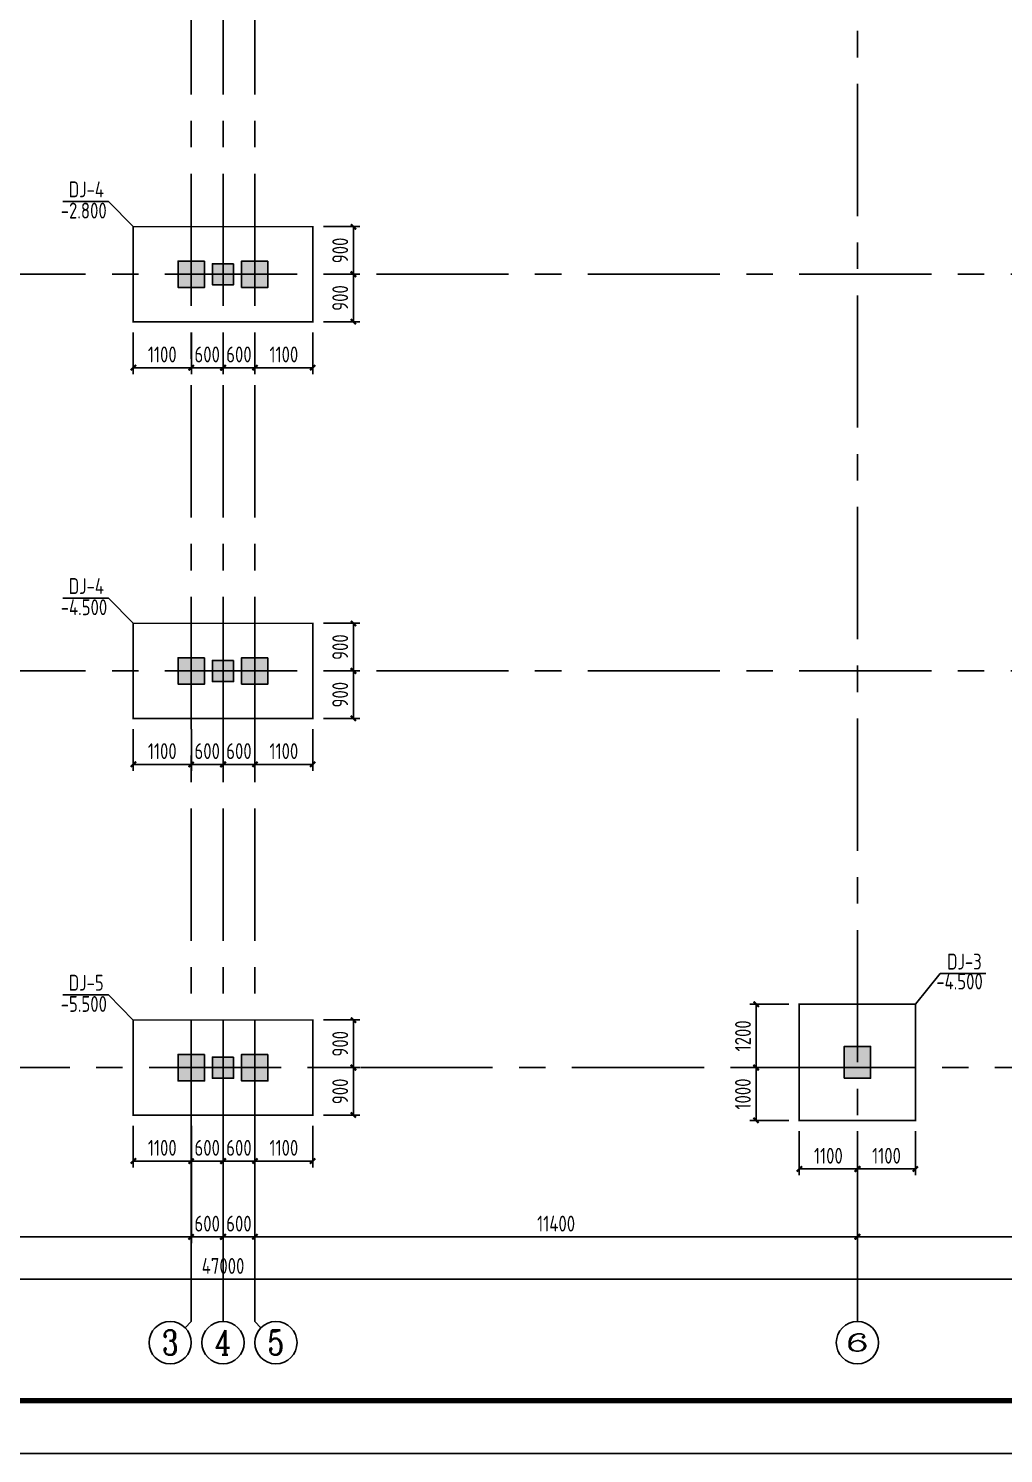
# Model space of a CAD drawing. Header units: millimetres. Extents: x 866309 to 879639, y 39442 to 44891.
# Drawn here: x 867544.2 to 867728.7, y 39448.6 to 39718 of the extents above; entities that cross this region are included whole.
import ezdxf
from ezdxf.enums import TextEntityAlignment as Align

# ---------------------------------------------------------------- set-up
doc = ezdxf.new("R2010")
doc.units = ezdxf.units.MM
doc.header["$LTSCALE"] = 1000
doc.header["$MEASUREMENT"] = 0
doc.linetypes.add('CENTER', pattern=[2, 1.25, -0.25, 0.25, -0.25])
doc.linetypes.add('DOTE', pattern=[2.42, 2, -0.2, 0.02, -0.2])
for name, color, linetype in [('AXIS', 3, 'Continuous'), ('AXIS_TEXT', 7, 'Continuous'), ('DIM', 7, 'Continuous'), ('DOTE', 1, 'DOTE'), ('M_Prof', 2, 'Continuous'), ('基础', 4, 'Continuous'), ('柱集中标注', 2, 'Continuous'), ('标注', 7, 'Continuous'), ('檩条', 34, 'Continuous')]:
    doc.layers.add(name, color=color, linetype=linetype)
doc.styles.add('_TCH_AXIS', font='COMPLEX', dxfattribs={"bigfont": 'GBCBIG'})
doc.styles.add('COMPLEX', font='COMPLEX')
doc.styles.add('GBHZ', font='gbenor.shx', dxfattribs={"width": 0.9, "bigfont": 'gbcbig.shx'})
doc.dimstyles.new('Y100', dxfattribs={"dimscale": 0, "dimtxt": 3, "dimasz": 0.01, "dimexe": 1.2, "dimexo": 2, "dimgap": 1, "dimtad": 1, "dimdec": 0, "dimlfac": 100, "dimzin": 0, "dimdsep": 46, "dimtxsty": 'GBHZ', "dimblk": 'DX', "dimcen": 0.09, "dimdle": 1, "dimclrd": 7, "dimclre": 7, "dimclrt": 7, "dimadec": 0, "dimazin": 0, "dimtfac": 1, "dimtdec": 0, "dimtix": 1, "dimtmove": 2, "dimatfit": 3, "dimldrblk": 'DX', "dimfxl": 0, "dimtolj": 1, "dimtzin": 0, "dimarcsym": 0})

# ---------------------------------------------------------------- blocks, each defined once
blk = doc.blocks.new('_AXISO')
blk.add_circle((0, 0), 0.5)
at = {"layer": 'AXIS_TEXT', "style": 'COMPLEX', "width": 1.041667}
blk.add_attdef('A', text='', height=0.56, dxfattribs=at).set_placement((-0.25, -0.28), (0.25, -0.28), align=Align.FIT)
blk = doc.blocks.new('DX')
at = {"color": 0, "linetype": 'ByBlock', "const_width": 40}
blk.add_lwpolyline([(-54, -51), (46, 49)], dxfattribs=at)
blk = doc.blocks.new('*D4296')
at = {"layer": 'Defpoints', "color": 0, "transparency": 16777216}
for p in [(867461.05, 39505.59), (867575.05, 39505.59), (867575.05, 39489.59)]:
    blk.add_point(p, dxfattribs=at)
at = {"layer": 'dim', "color": 7, "lineweight": -2, "transparency": 16777216}
for p, q in [((867461.05, 39503.59), (867461.05, 39488.39)), ((867575.05, 39503.59), (867575.05, 39488.39)), ((867461.06, 39489.59), (867575.04, 39489.59))]:
    blk.add_line(p, q, dxfattribs=at)
at = {"layer": 'dim', "color": 7, "lineweight": -2, "transparency": 16777216, "xscale": 0.01, "yscale": 0.01, "zscale": 0.01, "rotation": 180}
blk.add_blockref('DX', (867461.05, 39489.59), dxfattribs=at)
at = {"layer": 'dim', "color": 7, "lineweight": -2, "transparency": 16777216, "xscale": 0.01, "yscale": 0.01, "zscale": 0.01}
blk.add_blockref('DX', (867575.05, 39489.59), dxfattribs=at)
at = {"layer": 'dim', "color": 7, "transparency": 16777216, "insert": (867518.05, 39492.09), "char_height": 3, "attachment_point": 5, "style": 'GBHZ'}
blk.add_mtext('\\A1;11400', dxfattribs=at)
blk = doc.blocks.new('*D4297')
at = {"layer": 'Defpoints', "color": 0, "transparency": 16777216}
for p in [(867575.05, 39505.59), (867581.05, 39505.59), (867581.05, 39489.59)]:
    blk.add_point(p, dxfattribs=at)
at = {"layer": 'dim', "color": 7, "lineweight": -2, "transparency": 16777216}
for p, q in [((867575.05, 39503.59), (867575.05, 39488.39)), ((867581.05, 39503.59), (867581.05, 39488.39)), ((867575.04, 39489.59), (867575.03, 39489.59)), ((867575.05, 39489.59), (867581.05, 39489.59)), ((867581.06, 39489.59), (867581.07, 39489.59))]:
    blk.add_line(p, q, dxfattribs=at)
at = {"layer": 'dim', "color": 7, "lineweight": -2, "transparency": 16777216, "xscale": 0.01, "yscale": 0.01, "zscale": 0.01}
blk.add_blockref('DX', (867575.05, 39489.59), dxfattribs=at)
at = {"layer": 'dim', "color": 7, "lineweight": -2, "transparency": 16777216, "xscale": 0.01, "yscale": 0.01, "zscale": 0.01, "rotation": 180}
blk.add_blockref('DX', (867581.05, 39489.59), dxfattribs=at)
at = {"layer": 'dim', "color": 7, "transparency": 16777216, "insert": (867578.05, 39492.09), "char_height": 3, "attachment_point": 5, "style": 'GBHZ'}
blk.add_mtext('\\A1;600', dxfattribs=at)
blk = doc.blocks.new('*D4298')
at = {"layer": 'Defpoints', "color": 0, "transparency": 16777216}
for p in [(867581.05, 39505.59), (867587.05, 39505.59), (867587.05, 39489.59)]:
    blk.add_point(p, dxfattribs=at)
at = {"layer": 'dim', "color": 7, "lineweight": -2, "transparency": 16777216}
for p, q in [((867581.05, 39503.59), (867581.05, 39488.39)), ((867587.05, 39503.59), (867587.05, 39488.39)), ((867581.04, 39489.59), (867581.03, 39489.59)), ((867581.05, 39489.59), (867587.05, 39489.59)), ((867587.06, 39489.59), (867587.07, 39489.59))]:
    blk.add_line(p, q, dxfattribs=at)
at = {"layer": 'dim', "color": 7, "lineweight": -2, "transparency": 16777216, "xscale": 0.01, "yscale": 0.01, "zscale": 0.01}
blk.add_blockref('DX', (867581.05, 39489.59), dxfattribs=at)
at = {"layer": 'dim', "color": 7, "lineweight": -2, "transparency": 16777216, "xscale": 0.01, "yscale": 0.01, "zscale": 0.01, "rotation": 180}
blk.add_blockref('DX', (867587.05, 39489.59), dxfattribs=at)
at = {"layer": 'dim', "color": 7, "transparency": 16777216, "insert": (867584.05, 39492.09), "char_height": 3, "attachment_point": 5, "style": 'GBHZ'}
blk.add_mtext('\\A1;600', dxfattribs=at)
blk = doc.blocks.new('*D4299')
at = {"layer": 'Defpoints', "color": 0, "transparency": 16777216}
for p in [(867587.05, 39505.59), (867701.05, 39505.59), (867701.05, 39489.59)]:
    blk.add_point(p, dxfattribs=at)
at = {"layer": 'dim', "color": 7, "lineweight": -2, "transparency": 16777216}
for p, q in [((867587.05, 39503.59), (867587.05, 39488.39)), ((867701.05, 39503.59), (867701.05, 39488.39)), ((867587.06, 39489.59), (867701.04, 39489.59))]:
    blk.add_line(p, q, dxfattribs=at)
at = {"layer": 'dim', "color": 7, "lineweight": -2, "transparency": 16777216, "xscale": 0.01, "yscale": 0.01, "zscale": 0.01, "rotation": 180}
blk.add_blockref('DX', (867587.05, 39489.59), dxfattribs=at)
at = {"layer": 'dim', "color": 7, "lineweight": -2, "transparency": 16777216, "xscale": 0.01, "yscale": 0.01, "zscale": 0.01}
blk.add_blockref('DX', (867701.05, 39489.59), dxfattribs=at)
at = {"layer": 'dim', "color": 7, "transparency": 16777216, "insert": (867644.05, 39492.09), "char_height": 3, "attachment_point": 5, "style": 'GBHZ'}
blk.add_mtext('\\A1;11400', dxfattribs=at)
blk = doc.blocks.new('*D4300')
at = {"layer": 'Defpoints', "color": 0, "transparency": 16777216}
for p in [(867701.05, 39505.59), (867816.05, 39505.59), (867816.05, 39489.59)]:
    blk.add_point(p, dxfattribs=at)
at = {"layer": 'dim', "color": 7, "lineweight": -2, "transparency": 16777216}
for p, q in [((867701.05, 39503.59), (867701.05, 39488.39)), ((867816.05, 39503.59), (867816.05, 39488.39)), ((867701.06, 39489.59), (867816.04, 39489.59))]:
    blk.add_line(p, q, dxfattribs=at)
at = {"layer": 'dim', "color": 7, "lineweight": -2, "transparency": 16777216, "xscale": 0.01, "yscale": 0.01, "zscale": 0.01, "rotation": 180}
blk.add_blockref('DX', (867701.05, 39489.59), dxfattribs=at)
at = {"layer": 'dim', "color": 7, "lineweight": -2, "transparency": 16777216, "xscale": 0.01, "yscale": 0.01, "zscale": 0.01}
blk.add_blockref('DX', (867816.05, 39489.59), dxfattribs=at)
at = {"layer": 'dim', "color": 7, "transparency": 16777216, "insert": (867758.55, 39492.09), "char_height": 3, "attachment_point": 5, "style": 'GBHZ'}
blk.add_mtext('\\A1;11500', dxfattribs=at)
blk = doc.blocks.new('*D4301')
at = {"layer": 'Defpoints', "color": 0, "transparency": 16777216}
for p in [(867346.05, 39505.59), (867816.05, 39505.59), (867346.05, 39481.59)]:
    blk.add_point(p, dxfattribs=at)
at = {"layer": 'dim', "color": 7, "lineweight": -2, "transparency": 16777216}
for p, q in [((867346.05, 39503.59), (867346.05, 39480.39)), ((867816.05, 39503.59), (867816.05, 39480.39)), ((867816.04, 39481.59), (867346.06, 39481.59))]:
    blk.add_line(p, q, dxfattribs=at)
at = {"layer": 'dim', "color": 7, "lineweight": -2, "transparency": 16777216, "xscale": 0.01, "yscale": 0.01, "zscale": 0.01, "rotation": 180}
blk.add_blockref('DX', (867346.05, 39481.59), dxfattribs=at)
at = {"layer": 'dim', "color": 7, "lineweight": -2, "transparency": 16777216, "xscale": 0.01, "yscale": 0.01, "zscale": 0.01}
blk.add_blockref('DX', (867816.05, 39481.59), dxfattribs=at)
at = {"layer": 'dim', "color": 7, "transparency": 16777216, "insert": (867581.05, 39484.09), "char_height": 3, "attachment_point": 5, "style": 'GBHZ'}
blk.add_mtext('\\A1;47000', dxfattribs=at)
blk = doc.blocks.new('*D4396')
at = {"layer": 'Defpoints', "color": 0, "transparency": 16777216}
for p in [(867598.05, 39680.59), (867598.05, 39671.59), (867605.71, 39671.59)]:
    blk.add_point(p, dxfattribs=at)
at = {"layer": '标注', "color": 7, "lineweight": -2, "transparency": 16777216}
for p, q in [((867600.05, 39680.59), (867606.91, 39680.59)), ((867605.71, 39680.58), (867605.71, 39671.6)), ((867600.05, 39671.59), (867606.91, 39671.59))]:
    blk.add_line(p, q, dxfattribs=at)
at = {"layer": '标注', "color": 7, "lineweight": -2, "transparency": 16777216, "xscale": 0.01, "yscale": 0.01, "zscale": 0.01}
for p, rotation in [((867605.71, 39680.59), 90), ((867605.71, 39671.59), 270)]:
    blk.add_blockref('DX', p, dxfattribs=dict(at, rotation=rotation))
at = {"layer": '标注', "color": 7, "transparency": 16777216, "insert": (867603.21, 39676.09), "char_height": 3, "attachment_point": 5, "rotation": 90, "style": 'GBHZ'}
blk.add_mtext('\\A1;900', dxfattribs=at)
blk = doc.blocks.new('*D4397')
at = {"layer": 'Defpoints', "color": 0, "transparency": 16777216}
for p in [(867598.05, 39671.59), (867598.05, 39662.59), (867605.71, 39662.59)]:
    blk.add_point(p, dxfattribs=at)
at = {"layer": '标注', "color": 7, "lineweight": -2, "transparency": 16777216}
for p, q in [((867600.05, 39671.59), (867606.91, 39671.59)), ((867605.71, 39671.58), (867605.71, 39662.6)), ((867600.05, 39662.59), (867606.91, 39662.59))]:
    blk.add_line(p, q, dxfattribs=at)
at = {"layer": '标注', "color": 7, "lineweight": -2, "transparency": 16777216, "xscale": 0.01, "yscale": 0.01, "zscale": 0.01}
for p, rotation in [((867605.71, 39671.59), 90), ((867605.71, 39662.59), 270)]:
    blk.add_blockref('DX', p, dxfattribs=dict(at, rotation=rotation))
at = {"layer": '标注', "color": 7, "transparency": 16777216, "insert": (867603.21, 39667.09), "char_height": 3, "attachment_point": 5, "rotation": 90, "style": 'GBHZ'}
blk.add_mtext('\\A1;900', dxfattribs=at)
blk = doc.blocks.new('*D4398')
at = {"layer": 'Defpoints', "color": 0, "transparency": 16777216}
for p in [(867564.05, 39662.59), (867575.05, 39662.59), (867575.05, 39653.92)]:
    blk.add_point(p, dxfattribs=at)
at = {"layer": 'dim', "color": 7, "lineweight": -2, "transparency": 16777216}
for p, q in [((867564.05, 39660.59), (867564.05, 39652.72)), ((867575.05, 39660.59), (867575.05, 39652.72)), ((867564.06, 39653.92), (867575.04, 39653.92))]:
    blk.add_line(p, q, dxfattribs=at)
at = {"layer": 'dim', "color": 7, "lineweight": -2, "transparency": 16777216, "xscale": 0.01, "yscale": 0.01, "zscale": 0.01, "rotation": 180}
blk.add_blockref('DX', (867564.05, 39653.92), dxfattribs=at)
at = {"layer": 'dim', "color": 7, "lineweight": -2, "transparency": 16777216, "xscale": 0.01, "yscale": 0.01, "zscale": 0.01}
blk.add_blockref('DX', (867575.05, 39653.92), dxfattribs=at)
at = {"layer": 'dim', "color": 7, "transparency": 16777216, "insert": (867569.55, 39656.42), "char_height": 3, "attachment_point": 5, "style": 'GBHZ'}
blk.add_mtext('\\A1;1100', dxfattribs=at)
blk = doc.blocks.new('*D4399')
at = {"layer": 'Defpoints', "color": 0, "transparency": 16777216}
for p in [(867575.05, 39662.59), (867581.05, 39662.59), (867581.05, 39653.92)]:
    blk.add_point(p, dxfattribs=at)
at = {"layer": 'dim', "color": 7, "lineweight": -2, "transparency": 16777216}
for p, q in [((867575.05, 39660.59), (867575.05, 39652.72)), ((867581.05, 39660.59), (867581.05, 39652.72)), ((867575.04, 39653.92), (867575.03, 39653.92)), ((867575.05, 39653.92), (867581.05, 39653.92)), ((867581.06, 39653.92), (867581.07, 39653.92))]:
    blk.add_line(p, q, dxfattribs=at)
at = {"layer": 'dim', "color": 7, "lineweight": -2, "transparency": 16777216, "xscale": 0.01, "yscale": 0.01, "zscale": 0.01}
blk.add_blockref('DX', (867575.05, 39653.92), dxfattribs=at)
at = {"layer": 'dim', "color": 7, "lineweight": -2, "transparency": 16777216, "xscale": 0.01, "yscale": 0.01, "zscale": 0.01, "rotation": 180}
blk.add_blockref('DX', (867581.05, 39653.92), dxfattribs=at)
at = {"layer": 'dim', "color": 7, "transparency": 16777216, "insert": (867578.05, 39656.42), "char_height": 3, "attachment_point": 5, "style": 'GBHZ'}
blk.add_mtext('\\A1;600', dxfattribs=at)
blk = doc.blocks.new('*D4400')
at = {"layer": 'Defpoints', "color": 0, "transparency": 16777216}
for p in [(867581.05, 39662.59), (867587.05, 39662.59), (867587.05, 39653.92)]:
    blk.add_point(p, dxfattribs=at)
at = {"layer": 'dim', "color": 7, "lineweight": -2, "transparency": 16777216}
for p, q in [((867581.05, 39660.59), (867581.05, 39652.72)), ((867587.05, 39660.59), (867587.05, 39652.72)), ((867581.04, 39653.92), (867581.03, 39653.92)), ((867581.05, 39653.92), (867587.05, 39653.92)), ((867587.06, 39653.92), (867587.07, 39653.92))]:
    blk.add_line(p, q, dxfattribs=at)
at = {"layer": 'dim', "color": 7, "lineweight": -2, "transparency": 16777216, "xscale": 0.01, "yscale": 0.01, "zscale": 0.01}
blk.add_blockref('DX', (867581.05, 39653.92), dxfattribs=at)
at = {"layer": 'dim', "color": 7, "lineweight": -2, "transparency": 16777216, "xscale": 0.01, "yscale": 0.01, "zscale": 0.01, "rotation": 180}
blk.add_blockref('DX', (867587.05, 39653.92), dxfattribs=at)
at = {"layer": 'dim', "color": 7, "transparency": 16777216, "insert": (867584.05, 39656.42), "char_height": 3, "attachment_point": 5, "style": 'GBHZ'}
blk.add_mtext('\\A1;600', dxfattribs=at)
blk = doc.blocks.new('*D4401')
at = {"layer": 'Defpoints', "color": 0, "transparency": 16777216}
for p in [(867587.05, 39662.59), (867598.05, 39662.59), (867598.05, 39653.92)]:
    blk.add_point(p, dxfattribs=at)
at = {"layer": 'dim', "color": 7, "lineweight": -2, "transparency": 16777216}
for p, q in [((867587.05, 39660.59), (867587.05, 39652.72)), ((867598.05, 39660.59), (867598.05, 39652.72)), ((867587.06, 39653.92), (867598.04, 39653.92))]:
    blk.add_line(p, q, dxfattribs=at)
at = {"layer": 'dim', "color": 7, "lineweight": -2, "transparency": 16777216, "xscale": 0.01, "yscale": 0.01, "zscale": 0.01, "rotation": 180}
blk.add_blockref('DX', (867587.05, 39653.92), dxfattribs=at)
at = {"layer": 'dim', "color": 7, "lineweight": -2, "transparency": 16777216, "xscale": 0.01, "yscale": 0.01, "zscale": 0.01}
blk.add_blockref('DX', (867598.05, 39653.92), dxfattribs=at)
at = {"layer": 'dim', "color": 7, "transparency": 16777216, "insert": (867592.55, 39656.42), "char_height": 3, "attachment_point": 5, "style": 'GBHZ'}
blk.add_mtext('\\A1;1100', dxfattribs=at)
blk = doc.blocks.new('*D4402')
at = {"layer": 'Defpoints', "color": 0, "transparency": 16777216}
for p in [(867598.05, 39605.59), (867598.05, 39596.59), (867605.71, 39596.59)]:
    blk.add_point(p, dxfattribs=at)
at = {"layer": '标注', "color": 7, "lineweight": -2, "transparency": 16777216}
for p, q in [((867600.05, 39605.59), (867606.91, 39605.59)), ((867605.71, 39605.58), (867605.71, 39596.6)), ((867600.05, 39596.59), (867606.91, 39596.59))]:
    blk.add_line(p, q, dxfattribs=at)
at = {"layer": '标注', "color": 7, "lineweight": -2, "transparency": 16777216, "xscale": 0.01, "yscale": 0.01, "zscale": 0.01}
for p, rotation in [((867605.71, 39605.59), 90), ((867605.71, 39596.59), 270)]:
    blk.add_blockref('DX', p, dxfattribs=dict(at, rotation=rotation))
at = {"layer": '标注', "color": 7, "transparency": 16777216, "insert": (867603.21, 39601.09), "char_height": 3, "attachment_point": 5, "rotation": 90, "style": 'GBHZ'}
blk.add_mtext('\\A1;900', dxfattribs=at)
blk = doc.blocks.new('*D4403')
at = {"layer": 'Defpoints', "color": 0, "transparency": 16777216}
for p in [(867598.05, 39596.59), (867598.05, 39587.59), (867605.71, 39587.59)]:
    blk.add_point(p, dxfattribs=at)
at = {"layer": '标注', "color": 7, "lineweight": -2, "transparency": 16777216}
for p, q in [((867600.05, 39596.59), (867606.91, 39596.59)), ((867605.71, 39596.58), (867605.71, 39587.6)), ((867600.05, 39587.59), (867606.91, 39587.59))]:
    blk.add_line(p, q, dxfattribs=at)
at = {"layer": '标注', "color": 7, "lineweight": -2, "transparency": 16777216, "xscale": 0.01, "yscale": 0.01, "zscale": 0.01}
for p, rotation in [((867605.71, 39596.59), 90), ((867605.71, 39587.59), 270)]:
    blk.add_blockref('DX', p, dxfattribs=dict(at, rotation=rotation))
at = {"layer": '标注', "color": 7, "transparency": 16777216, "insert": (867603.21, 39592.09), "char_height": 3, "attachment_point": 5, "rotation": 90, "style": 'GBHZ'}
blk.add_mtext('\\A1;900', dxfattribs=at)
blk = doc.blocks.new('*D4404')
at = {"layer": 'Defpoints', "color": 0, "transparency": 16777216}
for p in [(867564.05, 39587.59), (867575.05, 39587.59), (867575.05, 39578.92)]:
    blk.add_point(p, dxfattribs=at)
at = {"layer": 'dim', "color": 7, "lineweight": -2, "transparency": 16777216}
for p, q in [((867564.05, 39585.59), (867564.05, 39577.72)), ((867575.05, 39585.59), (867575.05, 39577.72)), ((867564.06, 39578.92), (867575.04, 39578.92))]:
    blk.add_line(p, q, dxfattribs=at)
at = {"layer": 'dim', "color": 7, "lineweight": -2, "transparency": 16777216, "xscale": 0.01, "yscale": 0.01, "zscale": 0.01, "rotation": 180}
blk.add_blockref('DX', (867564.05, 39578.92), dxfattribs=at)
at = {"layer": 'dim', "color": 7, "lineweight": -2, "transparency": 16777216, "xscale": 0.01, "yscale": 0.01, "zscale": 0.01}
blk.add_blockref('DX', (867575.05, 39578.92), dxfattribs=at)
at = {"layer": 'dim', "color": 7, "transparency": 16777216, "insert": (867569.55, 39581.42), "char_height": 3, "attachment_point": 5, "style": 'GBHZ'}
blk.add_mtext('\\A1;1100', dxfattribs=at)
blk = doc.blocks.new('*D4405')
at = {"layer": 'Defpoints', "color": 0, "transparency": 16777216}
for p in [(867575.05, 39587.59), (867581.05, 39587.59), (867581.05, 39578.92)]:
    blk.add_point(p, dxfattribs=at)
at = {"layer": 'dim', "color": 7, "lineweight": -2, "transparency": 16777216}
for p, q in [((867575.05, 39585.59), (867575.05, 39577.72)), ((867581.05, 39585.59), (867581.05, 39577.72)), ((867575.04, 39578.92), (867575.03, 39578.92)), ((867575.05, 39578.92), (867581.05, 39578.92)), ((867581.06, 39578.92), (867581.07, 39578.92))]:
    blk.add_line(p, q, dxfattribs=at)
at = {"layer": 'dim', "color": 7, "lineweight": -2, "transparency": 16777216, "xscale": 0.01, "yscale": 0.01, "zscale": 0.01}
blk.add_blockref('DX', (867575.05, 39578.92), dxfattribs=at)
at = {"layer": 'dim', "color": 7, "lineweight": -2, "transparency": 16777216, "xscale": 0.01, "yscale": 0.01, "zscale": 0.01, "rotation": 180}
blk.add_blockref('DX', (867581.05, 39578.92), dxfattribs=at)
at = {"layer": 'dim', "color": 7, "transparency": 16777216, "insert": (867578.05, 39581.42), "char_height": 3, "attachment_point": 5, "style": 'GBHZ'}
blk.add_mtext('\\A1;600', dxfattribs=at)
blk = doc.blocks.new('*D4406')
at = {"layer": 'Defpoints', "color": 0, "transparency": 16777216}
for p in [(867581.05, 39587.59), (867587.05, 39587.59), (867587.05, 39578.92)]:
    blk.add_point(p, dxfattribs=at)
at = {"layer": 'dim', "color": 7, "lineweight": -2, "transparency": 16777216}
for p, q in [((867581.05, 39585.59), (867581.05, 39577.72)), ((867587.05, 39585.59), (867587.05, 39577.72)), ((867581.04, 39578.92), (867581.03, 39578.92)), ((867581.05, 39578.92), (867587.05, 39578.92)), ((867587.06, 39578.92), (867587.07, 39578.92))]:
    blk.add_line(p, q, dxfattribs=at)
at = {"layer": 'dim', "color": 7, "lineweight": -2, "transparency": 16777216, "xscale": 0.01, "yscale": 0.01, "zscale": 0.01}
blk.add_blockref('DX', (867581.05, 39578.92), dxfattribs=at)
at = {"layer": 'dim', "color": 7, "lineweight": -2, "transparency": 16777216, "xscale": 0.01, "yscale": 0.01, "zscale": 0.01, "rotation": 180}
blk.add_blockref('DX', (867587.05, 39578.92), dxfattribs=at)
at = {"layer": 'dim', "color": 7, "transparency": 16777216, "insert": (867584.05, 39581.42), "char_height": 3, "attachment_point": 5, "style": 'GBHZ'}
blk.add_mtext('\\A1;600', dxfattribs=at)
blk = doc.blocks.new('*D4407')
at = {"layer": 'Defpoints', "color": 0, "transparency": 16777216}
for p in [(867587.05, 39587.59), (867598.05, 39587.59), (867598.05, 39578.92)]:
    blk.add_point(p, dxfattribs=at)
at = {"layer": 'dim', "color": 7, "lineweight": -2, "transparency": 16777216}
for p, q in [((867587.05, 39585.59), (867587.05, 39577.72)), ((867598.05, 39585.59), (867598.05, 39577.72)), ((867587.06, 39578.92), (867598.04, 39578.92))]:
    blk.add_line(p, q, dxfattribs=at)
at = {"layer": 'dim', "color": 7, "lineweight": -2, "transparency": 16777216, "xscale": 0.01, "yscale": 0.01, "zscale": 0.01, "rotation": 180}
blk.add_blockref('DX', (867587.05, 39578.92), dxfattribs=at)
at = {"layer": 'dim', "color": 7, "lineweight": -2, "transparency": 16777216, "xscale": 0.01, "yscale": 0.01, "zscale": 0.01}
blk.add_blockref('DX', (867598.05, 39578.92), dxfattribs=at)
at = {"layer": 'dim', "color": 7, "transparency": 16777216, "insert": (867592.55, 39581.42), "char_height": 3, "attachment_point": 5, "style": 'GBHZ'}
blk.add_mtext('\\A1;1100', dxfattribs=at)
blk = doc.blocks.new('*D4408')
at = {"layer": 'Defpoints', "color": 0, "transparency": 16777216}
for p in [(867598.05, 39530.59), (867598.05, 39521.59), (867605.71, 39521.59)]:
    blk.add_point(p, dxfattribs=at)
at = {"layer": '标注', "color": 7, "lineweight": -2, "transparency": 16777216}
for p, q in [((867600.05, 39530.59), (867606.91, 39530.59)), ((867605.71, 39530.58), (867605.71, 39521.6)), ((867600.05, 39521.59), (867606.91, 39521.59))]:
    blk.add_line(p, q, dxfattribs=at)
at = {"layer": '标注', "color": 7, "lineweight": -2, "transparency": 16777216, "xscale": 0.01, "yscale": 0.01, "zscale": 0.01}
for p, rotation in [((867605.71, 39530.59), 90), ((867605.71, 39521.59), 270)]:
    blk.add_blockref('DX', p, dxfattribs=dict(at, rotation=rotation))
at = {"layer": '标注', "color": 7, "transparency": 16777216, "insert": (867603.21, 39526.09), "char_height": 3, "attachment_point": 5, "rotation": 90, "style": 'GBHZ'}
blk.add_mtext('\\A1;900', dxfattribs=at)
blk = doc.blocks.new('*D4409')
at = {"layer": 'Defpoints', "color": 0, "transparency": 16777216}
for p in [(867598.05, 39521.59), (867598.05, 39512.59), (867605.71, 39512.59)]:
    blk.add_point(p, dxfattribs=at)
at = {"layer": '标注', "color": 7, "lineweight": -2, "transparency": 16777216}
for p, q in [((867600.05, 39521.59), (867606.91, 39521.59)), ((867605.71, 39521.58), (867605.71, 39512.6)), ((867600.05, 39512.59), (867606.91, 39512.59))]:
    blk.add_line(p, q, dxfattribs=at)
at = {"layer": '标注', "color": 7, "lineweight": -2, "transparency": 16777216, "xscale": 0.01, "yscale": 0.01, "zscale": 0.01}
for p, rotation in [((867605.71, 39521.59), 90), ((867605.71, 39512.59), 270)]:
    blk.add_blockref('DX', p, dxfattribs=dict(at, rotation=rotation))
at = {"layer": '标注', "color": 7, "transparency": 16777216, "insert": (867603.21, 39517.09), "char_height": 3, "attachment_point": 5, "rotation": 90, "style": 'GBHZ'}
blk.add_mtext('\\A1;900', dxfattribs=at)
blk = doc.blocks.new('*D4410')
at = {"layer": 'Defpoints', "color": 0, "transparency": 16777216}
for p in [(867564.05, 39512.59), (867575.05, 39512.59), (867575.05, 39503.92)]:
    blk.add_point(p, dxfattribs=at)
at = {"layer": 'dim', "color": 7, "lineweight": -2, "transparency": 16777216}
for p, q in [((867564.05, 39510.59), (867564.05, 39502.72)), ((867575.05, 39510.59), (867575.05, 39502.72)), ((867564.06, 39503.92), (867575.04, 39503.92))]:
    blk.add_line(p, q, dxfattribs=at)
at = {"layer": 'dim', "color": 7, "lineweight": -2, "transparency": 16777216, "xscale": 0.01, "yscale": 0.01, "zscale": 0.01, "rotation": 180}
blk.add_blockref('DX', (867564.05, 39503.92), dxfattribs=at)
at = {"layer": 'dim', "color": 7, "lineweight": -2, "transparency": 16777216, "xscale": 0.01, "yscale": 0.01, "zscale": 0.01}
blk.add_blockref('DX', (867575.05, 39503.92), dxfattribs=at)
at = {"layer": 'dim', "color": 7, "transparency": 16777216, "insert": (867569.55, 39506.42), "char_height": 3, "attachment_point": 5, "style": 'GBHZ'}
blk.add_mtext('\\A1;1100', dxfattribs=at)
blk = doc.blocks.new('*D4411')
at = {"layer": 'Defpoints', "color": 0, "transparency": 16777216}
for p in [(867575.05, 39512.59), (867581.05, 39512.59), (867581.05, 39503.92)]:
    blk.add_point(p, dxfattribs=at)
at = {"layer": 'dim', "color": 7, "lineweight": -2, "transparency": 16777216}
for p, q in [((867575.05, 39510.59), (867575.05, 39502.72)), ((867581.05, 39510.59), (867581.05, 39502.72)), ((867575.04, 39503.92), (867575.03, 39503.92)), ((867575.05, 39503.92), (867581.05, 39503.92)), ((867581.06, 39503.92), (867581.07, 39503.92))]:
    blk.add_line(p, q, dxfattribs=at)
at = {"layer": 'dim', "color": 7, "lineweight": -2, "transparency": 16777216, "xscale": 0.01, "yscale": 0.01, "zscale": 0.01}
blk.add_blockref('DX', (867575.05, 39503.92), dxfattribs=at)
at = {"layer": 'dim', "color": 7, "lineweight": -2, "transparency": 16777216, "xscale": 0.01, "yscale": 0.01, "zscale": 0.01, "rotation": 180}
blk.add_blockref('DX', (867581.05, 39503.92), dxfattribs=at)
at = {"layer": 'dim', "color": 7, "transparency": 16777216, "insert": (867578.05, 39506.42), "char_height": 3, "attachment_point": 5, "style": 'GBHZ'}
blk.add_mtext('\\A1;600', dxfattribs=at)
blk = doc.blocks.new('*D4412')
at = {"layer": 'Defpoints', "color": 0, "transparency": 16777216}
for p in [(867581.05, 39512.59), (867587.05, 39512.59), (867587.05, 39503.92)]:
    blk.add_point(p, dxfattribs=at)
at = {"layer": 'dim', "color": 7, "lineweight": -2, "transparency": 16777216}
for p, q in [((867581.05, 39510.59), (867581.05, 39502.72)), ((867587.05, 39510.59), (867587.05, 39502.72)), ((867581.04, 39503.92), (867581.03, 39503.92)), ((867581.05, 39503.92), (867587.05, 39503.92)), ((867587.06, 39503.92), (867587.07, 39503.92))]:
    blk.add_line(p, q, dxfattribs=at)
at = {"layer": 'dim', "color": 7, "lineweight": -2, "transparency": 16777216, "xscale": 0.01, "yscale": 0.01, "zscale": 0.01}
blk.add_blockref('DX', (867581.05, 39503.92), dxfattribs=at)
at = {"layer": 'dim', "color": 7, "lineweight": -2, "transparency": 16777216, "xscale": 0.01, "yscale": 0.01, "zscale": 0.01, "rotation": 180}
blk.add_blockref('DX', (867587.05, 39503.92), dxfattribs=at)
at = {"layer": 'dim', "color": 7, "transparency": 16777216, "insert": (867584.05, 39506.42), "char_height": 3, "attachment_point": 5, "style": 'GBHZ'}
blk.add_mtext('\\A1;600', dxfattribs=at)
blk = doc.blocks.new('*D4413')
at = {"layer": 'Defpoints', "color": 0, "transparency": 16777216}
for p in [(867587.05, 39512.59), (867598.05, 39512.59), (867598.05, 39503.92)]:
    blk.add_point(p, dxfattribs=at)
at = {"layer": 'dim', "color": 7, "lineweight": -2, "transparency": 16777216}
for p, q in [((867587.05, 39510.59), (867587.05, 39502.72)), ((867598.05, 39510.59), (867598.05, 39502.72)), ((867587.06, 39503.92), (867598.04, 39503.92))]:
    blk.add_line(p, q, dxfattribs=at)
at = {"layer": 'dim', "color": 7, "lineweight": -2, "transparency": 16777216, "xscale": 0.01, "yscale": 0.01, "zscale": 0.01, "rotation": 180}
blk.add_blockref('DX', (867587.05, 39503.92), dxfattribs=at)
at = {"layer": 'dim', "color": 7, "lineweight": -2, "transparency": 16777216, "xscale": 0.01, "yscale": 0.01, "zscale": 0.01}
blk.add_blockref('DX', (867598.05, 39503.92), dxfattribs=at)
at = {"layer": 'dim', "color": 7, "transparency": 16777216, "insert": (867592.55, 39506.42), "char_height": 3, "attachment_point": 5, "style": 'GBHZ'}
blk.add_mtext('\\A1;1100', dxfattribs=at)
blk = doc.blocks.new('*D4284')
at = {"layer": 'Defpoints', "color": 0, "transparency": 16777216}
for p in [(867690.05, 39511.59), (867701.05, 39511.59), (867701.05, 39502.42)]:
    blk.add_point(p, dxfattribs=at)
at = {"layer": 'M_Prof', "color": 7, "lineweight": -2, "transparency": 16777216}
for p, q in [((867690.05, 39509.59), (867690.05, 39501.22)), ((867701.05, 39509.59), (867701.05, 39501.22)), ((867690.06, 39502.42), (867701.04, 39502.42))]:
    blk.add_line(p, q, dxfattribs=at)
at = {"layer": 'M_Prof', "color": 7, "lineweight": -2, "transparency": 16777216, "xscale": 0.01, "yscale": 0.01, "zscale": 0.01, "rotation": 180}
blk.add_blockref('DX', (867690.05, 39502.42), dxfattribs=at)
at = {"layer": 'M_Prof', "color": 7, "lineweight": -2, "transparency": 16777216, "xscale": 0.01, "yscale": 0.01, "zscale": 0.01}
blk.add_blockref('DX', (867701.05, 39502.42), dxfattribs=at)
at = {"layer": 'M_Prof', "color": 7, "transparency": 16777216, "insert": (867695.55, 39504.92), "char_height": 3, "attachment_point": 5, "style": 'GBHZ'}
blk.add_mtext('\\A1;1100', dxfattribs=at)
blk = doc.blocks.new('*D4285')
at = {"layer": 'Defpoints', "color": 0, "transparency": 16777216}
for p in [(867701.05, 39511.59), (867712.05, 39511.59), (867712.05, 39502.42)]:
    blk.add_point(p, dxfattribs=at)
at = {"layer": 'M_Prof', "color": 7, "lineweight": -2, "transparency": 16777216}
for p, q in [((867701.05, 39509.59), (867701.05, 39501.22)), ((867712.05, 39509.59), (867712.05, 39501.22)), ((867701.06, 39502.42), (867712.04, 39502.42))]:
    blk.add_line(p, q, dxfattribs=at)
at = {"layer": 'M_Prof', "color": 7, "lineweight": -2, "transparency": 16777216, "xscale": 0.01, "yscale": 0.01, "zscale": 0.01, "rotation": 180}
blk.add_blockref('DX', (867701.05, 39502.42), dxfattribs=at)
at = {"layer": 'M_Prof', "color": 7, "lineweight": -2, "transparency": 16777216, "xscale": 0.01, "yscale": 0.01, "zscale": 0.01}
blk.add_blockref('DX', (867712.05, 39502.42), dxfattribs=at)
at = {"layer": 'M_Prof', "color": 7, "transparency": 16777216, "insert": (867706.55, 39504.92), "char_height": 3, "attachment_point": 5, "style": 'GBHZ'}
blk.add_mtext('\\A1;1100', dxfattribs=at)
blk = doc.blocks.new('*D4286')
at = {"layer": 'Defpoints', "color": 0, "transparency": 16777216}
for p in [(867690.05, 39533.59), (867681.89, 39521.59), (867690.05, 39521.59)]:
    blk.add_point(p, dxfattribs=at)
at = {"layer": 'M_Prof', "color": 7, "lineweight": -2, "transparency": 16777216}
for p, q in [((867688.05, 39533.59), (867680.69, 39533.59)), ((867681.89, 39533.58), (867681.89, 39521.6)), ((867688.05, 39521.59), (867680.69, 39521.59))]:
    blk.add_line(p, q, dxfattribs=at)
at = {"layer": 'M_Prof', "color": 7, "lineweight": -2, "transparency": 16777216, "xscale": 0.01, "yscale": 0.01, "zscale": 0.01}
for p, rotation in [((867681.89, 39533.59), 90), ((867681.89, 39521.59), 270)]:
    blk.add_blockref('DX', p, dxfattribs=dict(at, rotation=rotation))
at = {"layer": 'M_Prof', "color": 7, "transparency": 16777216, "insert": (867679.39, 39527.59), "char_height": 3, "attachment_point": 5, "rotation": 90, "style": 'GBHZ'}
blk.add_mtext('\\A1;1200', dxfattribs=at)
blk = doc.blocks.new('*D4287')
at = {"layer": 'Defpoints', "color": 0, "transparency": 16777216}
for p in [(867690.05, 39521.59), (867681.89, 39511.59), (867690.05, 39511.59)]:
    blk.add_point(p, dxfattribs=at)
at = {"layer": 'M_Prof', "color": 7, "lineweight": -2, "transparency": 16777216}
for p, q in [((867688.05, 39521.59), (867680.69, 39521.59)), ((867681.89, 39521.58), (867681.89, 39511.6)), ((867688.05, 39511.59), (867680.69, 39511.59))]:
    blk.add_line(p, q, dxfattribs=at)
at = {"layer": 'M_Prof', "color": 7, "lineweight": -2, "transparency": 16777216, "xscale": 0.01, "yscale": 0.01, "zscale": 0.01}
for p, rotation in [((867681.89, 39521.59), 90), ((867681.89, 39511.59), 270)]:
    blk.add_blockref('DX', p, dxfattribs=dict(at, rotation=rotation))
at = {"layer": 'M_Prof', "color": 7, "transparency": 16777216, "insert": (867679.39, 39516.59), "char_height": 3, "attachment_point": 5, "rotation": 90, "style": 'GBHZ'}
blk.add_mtext('\\A1;1000', dxfattribs=at)

msp = doc.modelspace()

# ---------------------------------------------------------------- linework, layer by layer
msp.add_line((868302.018, 39448.627), (867250.768, 39448.627))
at = {"color": 0, "const_width": 1}
msp.add_lwpolyline([(868292.018, 39458.627), (867275.768, 39458.627), (867275.768, 40032.627), (868292.018, 40032.627)], close=True, dxfattribs=at)
for points in [[(867577.546, 39674.086), (867572.546, 39674.086), (867572.546, 39669.086), (867577.546, 39669.086)], [(867583.046, 39673.586), (867579.046, 39673.586), (867579.046, 39669.586), (867583.046, 39669.586)], [(867589.546, 39674.086), (867584.546, 39674.086), (867584.546, 39669.086), (867589.546, 39669.086)], [(867577.546, 39599.086), (867572.546, 39599.086), (867572.546, 39594.086), (867577.546, 39594.086)], [(867583.046, 39598.586), (867579.046, 39598.586), (867579.046, 39594.586), (867583.046, 39594.586)], [(867589.546, 39599.086), (867584.546, 39599.086), (867584.546, 39594.086), (867589.546, 39594.086)], [(867698.546, 39519.586), (867698.546, 39525.586), (867703.546, 39525.586), (867703.546, 39519.586)], [(867577.546, 39524.086), (867572.546, 39524.086), (867572.546, 39519.086), (867577.546, 39519.086)], [(867583.046, 39523.586), (867579.046, 39523.586), (867579.046, 39519.586), (867583.046, 39519.586)], [(867589.546, 39524.086), (867584.546, 39524.086), (867584.546, 39519.086), (867589.546, 39519.086)]]:
    msp.add_lwpolyline(points, close=True)
at = {"layer": 'AXIS', "color": 0}
for p, q in [((867575.046, 39505.586), (867575.046, 39473.586)), ((867581.046, 39505.586), (867581.046, 39473.586)), ((867587.046, 39505.586), (867587.046, 39473.586)), ((867701.046, 39505.586), (867701.046, 39473.586)), ((867573.874, 39472.414), (867575.046, 39473.586)), ((867588.217, 39472.414), (867587.046, 39473.586))]:
    msp.add_line(p, q, dxfattribs=at)
at = {"layer": 'DOTE', "linetype": 'CENTER', "ltscale": 0.02}
for p, q in [((867575.046, 39505.586), (867575.046, 39987.586)), ((867581.046, 39505.586), (867581.046, 39987.586)), ((867587.046, 39505.586), (867587.046, 39987.586)), ((867701.046, 39987.586), (867701.046, 39505.586)), ((867330.046, 39671.586), (867832.046, 39671.586)), ((867330.046, 39596.586), (867832.046, 39596.586)), ((867832.046, 39521.586), (867330.046, 39521.586))]:
    msp.add_line(p, q, dxfattribs=at)
at = {"layer": '基础', "color": 3, "const_width": 0.3}
for points in [[(867564.046, 39680.586), (867598.046, 39680.586), (867598.046, 39662.586), (867564.046, 39662.586)], [(867564.046, 39605.586), (867598.046, 39605.586), (867598.046, 39587.586), (867564.046, 39587.586)], [(867690.046, 39533.586), (867712.046, 39533.586), (867712.046, 39511.586), (867690.046, 39511.586)], [(867564.046, 39530.586), (867598.046, 39530.586), (867598.046, 39512.586), (867564.046, 39512.586)]]:
    msp.add_lwpolyline(points, close=True, dxfattribs=at)
at = {"layer": '标注'}
for points in [[(867577.546, 39674.086), (867577.546, 39669.086), (867572.546, 39674.086), (867572.546, 39669.086)], [(867583.046, 39673.586), (867583.046, 39669.586), (867579.046, 39673.586), (867579.046, 39669.586)], [(867589.546, 39674.086), (867589.546, 39669.086), (867584.546, 39674.086), (867584.546, 39669.086)], [(867577.546, 39599.086), (867577.546, 39594.086), (867572.546, 39599.086), (867572.546, 39594.086)], [(867583.046, 39598.586), (867583.046, 39594.586), (867579.046, 39598.586), (867579.046, 39594.586)], [(867589.546, 39599.086), (867589.546, 39594.086), (867584.546, 39599.086), (867584.546, 39594.086)], [(867698.546, 39519.586), (867703.546, 39519.586), (867698.546, 39525.586), (867703.546, 39525.586)], [(867577.546, 39524.086), (867577.546, 39519.086), (867572.546, 39524.086), (867572.546, 39519.086)], [(867583.046, 39523.586), (867583.046, 39519.586), (867579.046, 39523.586), (867579.046, 39519.586)], [(867589.546, 39524.086), (867589.546, 39519.086), (867584.546, 39524.086), (867584.546, 39519.086)]]:
    msp.add_solid(points, dxfattribs=at)
at = {"layer": '檩条'}
for p, q in [((867550.735, 39685.359), (867559.411, 39685.359)), ((867564.046, 39680.586), (867559.411, 39685.359)), ((867550.735, 39610.359), (867559.411, 39610.359)), ((867564.046, 39605.586), (867559.411, 39610.359)), ((867712.046, 39533.586), (867716.681, 39539.359)), ((867725.357, 39539.359), (867716.681, 39539.359)), ((867550.735, 39535.359), (867559.411, 39535.359)), ((867564.046, 39530.586), (867559.411, 39535.359))]:
    msp.add_line(p, q, dxfattribs=at)

# ---------------------------------------------------------------- block references
at = {"layer": 'AXIS', "color": 0}
ref = msp.add_blockref('_AXISO', (867571.046, 39469.586), dxfattribs=dict(at, xscale=8, yscale=8, zscale=8))
ref.add_attrib('A', '3', dxfattribs={"layer": 'AXIS_TEXT', "color": 0, "height": 4.659, "style": '_TCH_AXIS'}).set_placement((867569.493, 39467.256), (867572.599, 39467.256), align=Align.FIT)
ref = msp.add_blockref('_AXISO', (867581.046, 39469.586), dxfattribs=dict(at, xscale=8, yscale=8, zscale=8))
ref.add_attrib('A', '4', dxfattribs={"layer": 'AXIS_TEXT', "color": 0, "height": 4.659, "style": '_TCH_AXIS', "width": 0.875}).set_placement((867579.493, 39467.256), (867582.599, 39467.256), align=Align.FIT)
ref = msp.add_blockref('_AXISO', (867591.046, 39469.586), dxfattribs=dict(at, xscale=8, yscale=8, zscale=8))
ref.add_attrib('A', '5', dxfattribs={"layer": 'AXIS_TEXT', "color": 0, "height": 4.659, "style": '_TCH_AXIS'}).set_placement((867589.493, 39467.256), (867592.599, 39467.256), align=Align.FIT)
ref = msp.add_blockref('_AXISO', (867701.046, 39469.586), dxfattribs=dict(at, xscale=8, yscale=8, zscale=8))
ref.add_attrib('A', '6', dxfattribs={"layer": 'AXIS_TEXT', "color": 0, "height": 3.284, "style": '_TCH_AXIS', "width": 2.071429}).set_placement((867698.778, 39467.944), (867703.314, 39467.944), align=Align.FIT)

# ---------------------------------------------------------------- texts
at = {"layer": '柱集中标注', "style": 'GBHZ', "width": 0.9}
for s, p in [('DJ-4', (867551.855, 39686.132)), ('-2.800', (867550.34, 39682.125)), ('DJ-4', (867551.855, 39611.132)), ('-4.500', (867550.34, 39607.125)), ('DJ-3', (867717.997, 39540.132)), ('DJ-5', (867551.855, 39536.132)), ('-4.500', (867715.963, 39536.367)), ('-5.500', (867550.34, 39532.125))]:
    msp.add_text(s, height=3, dxfattribs=at).set_placement(p)

# ---------------------------------------------------------------- dimensions: what is measured, and where the dimension line sits
at = {"layer": 'dim'}
for base, p1, p2, picture, middle in [((867575.046, 39653.923), (867564.046, 39662.586), (867575.046, 39662.586), '*D4398', (867569.546, 39656.423)), ((867581.046, 39653.923), (867575.046, 39662.586), (867581.046, 39662.586), '*D4399', (867578.046, 39656.423)), ((867587.046, 39653.923), (867581.046, 39662.586), (867587.046, 39662.586), '*D4400', (867584.046, 39656.423)), ((867598.046, 39653.923), (867587.046, 39662.586), (867598.046, 39662.586), '*D4401', (867592.546, 39656.423)), ((867575.046, 39578.923), (867564.046, 39587.586), (867575.046, 39587.586), '*D4404', (867569.546, 39581.423)), ((867581.046, 39578.923), (867575.046, 39587.586), (867581.046, 39587.586), '*D4405', (867578.046, 39581.423)), ((867587.046, 39578.923), (867581.046, 39587.586), (867587.046, 39587.586), '*D4406', (867584.046, 39581.423)), ((867598.046, 39578.923), (867587.046, 39587.586), (867598.046, 39587.586), '*D4407', (867592.546, 39581.423)), ((867575.046, 39503.923), (867564.046, 39512.586), (867575.046, 39512.586), '*D4410', (867569.546, 39506.423)), ((867581.046, 39503.923), (867575.046, 39512.586), (867581.046, 39512.586), '*D4411', (867578.046, 39506.423)), ((867587.046, 39503.923), (867581.046, 39512.586), (867587.046, 39512.586), '*D4412', (867584.046, 39506.423)), ((867598.046, 39503.923), (867587.046, 39512.586), (867598.046, 39512.586), '*D4413', (867592.546, 39506.423)), ((867346.046, 39481.586), (867816.046, 39505.586), (867346.046, 39505.586), '*D4301', (867581.046, 39484.086)), ((867575.046, 39489.586), (867461.046, 39505.586), (867575.046, 39505.586), '*D4296', (867518.046, 39492.086)), ((867581.046, 39489.586), (867575.046, 39505.586), (867581.046, 39505.586), '*D4297', (867578.046, 39492.086)), ((867587.046, 39489.586), (867581.046, 39505.586), (867587.046, 39505.586), '*D4298', (867584.046, 39492.086)), ((867701.046, 39489.586), (867587.046, 39505.586), (867701.046, 39505.586), '*D4299', (867644.046, 39492.086)), ((867816.046, 39489.586), (867701.046, 39505.586), (867816.046, 39505.586), '*D4300', (867758.546, 39492.086))]:
    dim = msp.add_linear_dim(base=base, p1=p1, p2=p2, dimstyle='Y100', override={"dimscale": 1}, dxfattribs=at)
    dim.commit()
    dim.dimension.update_dxf_attribs({"geometry": picture, "text_midpoint": middle})
at = {"layer": 'M_Prof'}
for base, p1, p2, picture, middle in [((867681.894, 39521.586), (867690.046, 39533.586), (867690.046, 39521.586), '*D4286', (867679.394, 39527.586)), ((867681.894, 39511.586), (867690.046, 39521.586), (867690.046, 39511.586), '*D4287', (867679.394, 39516.586))]:
    dim = msp.add_linear_dim(base=base, p1=p1, p2=p2, angle=270, dimstyle='Y100', override={"dimscale": 1, "dimfxl": 50}, dxfattribs=at)
    dim.commit()
    dim.dimension.update_dxf_attribs({"geometry": picture, "text_midpoint": middle})
for base, p1, p2, picture, middle in [((867701.046, 39502.422), (867690.046, 39511.586), (867701.046, 39511.586), '*D4284', (867695.546, 39504.922)), ((867712.046, 39502.422), (867701.046, 39511.586), (867712.046, 39511.586), '*D4285', (867706.546, 39504.922))]:
    dim = msp.add_linear_dim(base=base, p1=p1, p2=p2, dimstyle='Y100', override={"dimscale": 1, "dimfxl": 50}, dxfattribs=at)
    dim.commit()
    dim.dimension.update_dxf_attribs({"geometry": picture, "text_midpoint": middle})
at = {"layer": '标注'}
for base, p1, p2, picture, middle in [((867605.711, 39671.586), (867598.046, 39680.586), (867598.046, 39671.586), '*D4396', (867603.211, 39676.086)), ((867605.711, 39662.586), (867598.046, 39671.586), (867598.046, 39662.586), '*D4397', (867603.211, 39667.086)), ((867605.711, 39596.586), (867598.046, 39605.586), (867598.046, 39596.586), '*D4402', (867603.211, 39601.086)), ((867605.711, 39587.586), (867598.046, 39596.586), (867598.046, 39587.586), '*D4403', (867603.211, 39592.086)), ((867605.711, 39521.586), (867598.046, 39530.586), (867598.046, 39521.586), '*D4408', (867603.211, 39526.086)), ((867605.711, 39512.586), (867598.046, 39521.586), (867598.046, 39512.586), '*D4409', (867603.211, 39517.086))]:
    dim = msp.add_linear_dim(base=base, p1=p1, p2=p2, angle=270, dimstyle='Y100', override={"dimscale": 1, "dimfxl": 150}, dxfattribs=at)
    dim.commit()
    dim.dimension.update_dxf_attribs({"geometry": picture, "text_midpoint": middle})

doc.saveas('drawing.dxf')
